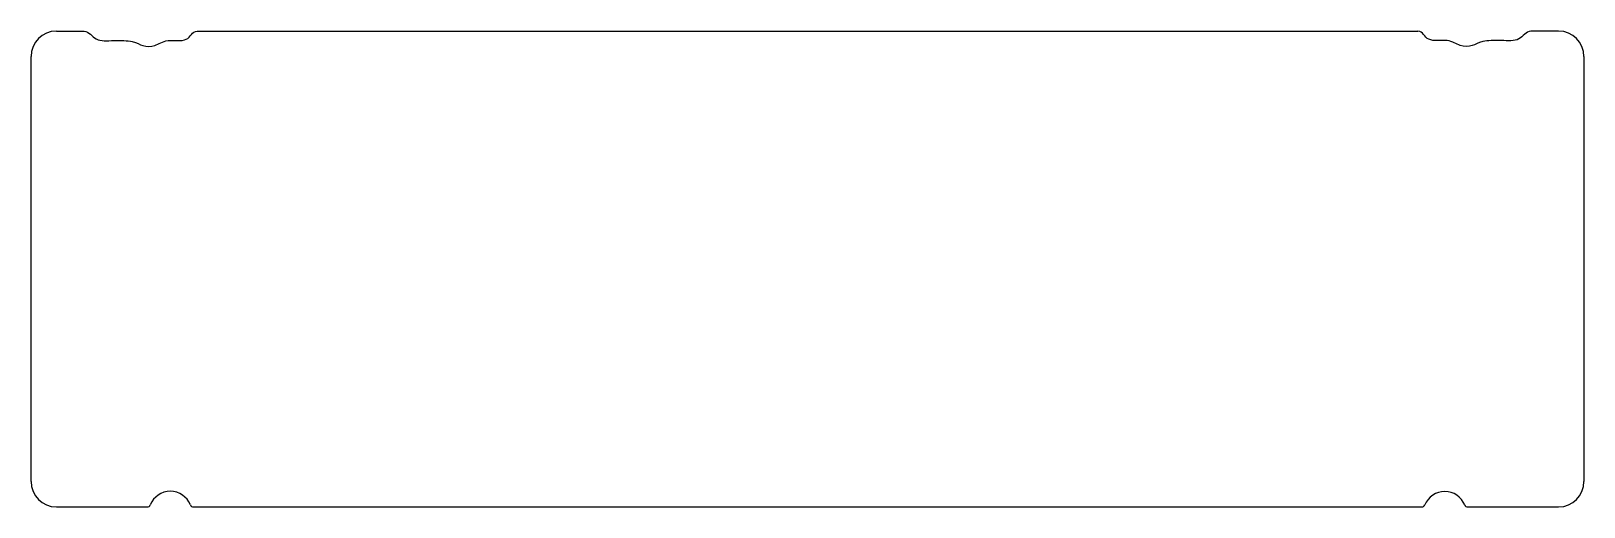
# Model space of a CAD drawing. Header units: millimetres. Extents: x 0 to 245, y -75 to 0.
import ezdxf

# ---------------------------------------------------------------- set-up
doc = ezdxf.new("R2010")
doc.units = ezdxf.units.MM
doc.layers.get('0').update_dxf_attribs({"lineweight": 25})

msp = doc.modelspace()

# ---------------------------------------------------------------- linework, layer by layer
at = {"lineweight": -3}
for p, q in [((4, 0), (8.4, 0)), ((26.2, 0), (218.81, 0)), ((241, 0), (236.6, 0)), ((0, -71), (0, -4)), ((245, -4), (245, -71)), ((4, -75), (18.34, -75)), ((25.61, -75), (219.41, -75)), ((226.66, -75), (241, -75))]:
    msp.add_line(p, q, dxfattribs=at)
for centre, radius, start, end in [((4, -4), 4, 90, 180), ((241, -4), 4, 0, 90), ((4, -71), 4, 180, 270), ((241, -71), 4, 270, 0), ((21.97, -75.95), 3.41, 21.7529, 158.2471), ((223.04, -75.98), 3.41, 22.1642, 157.8358), ((18.34, -74.5), 0.5, 270, 338.2471), ((25.61, -74.5), 0.5, 201.7529, 270), ((219.41, -74.5), 0.5, 270, 337.8358), ((226.66, -74.5), 0.5, 202.1642, 270)]:
    msp.add_arc(centre, radius, start, end, dxfattribs=at)
for points in [[(8.4, 0), (9.15, -0.03), (10, -1.7), (13.01, -1.43), (16.32, -1.52), (17.49, -2.44), (19.6, -2.5), (21.26, -1.14), (25, -1.9), (25.4, 0), (26.2, 0)], [(236.61, 0), (235.86, -0.03), (235.01, -1.7), (232, -1.43), (228.69, -1.52), (227.52, -2.44), (225.41, -2.5), (223.75, -1.14), (220.01, -1.9), (219.61, 0), (218.81, 0)]]:
    msp.add_open_spline(points, degree=3, dxfattribs=at)

doc.saveas('drawing.dxf')
